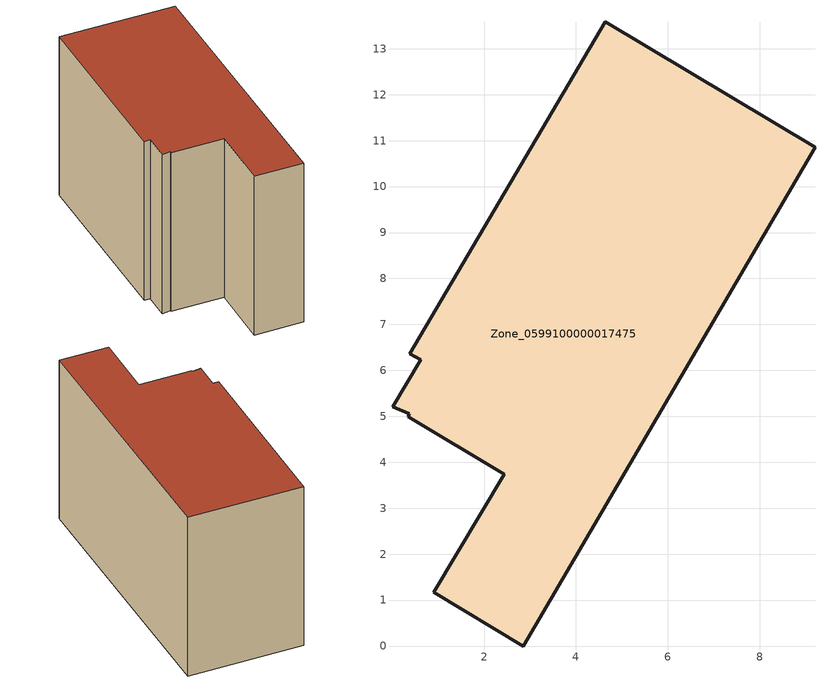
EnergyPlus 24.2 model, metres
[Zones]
Zone_0599100000017475
 floor ground (C_G): 0.62,6.23 0.38,6.36 4.64,13.58 9.2,10.85 2.85,0 0.9,1.17 2.44,3.74 0.35,4.99 0.37,5.05 0.01,5.21 z0
 wall outside (C_F): 0.38,6.36 0.62,6.23 0.01,5.21 0.37,5.05 0.35,4.99 2.44,3.74 0.9,1.17 2.85,0 9.2,10.85 4.64,13.58 0.38,6.36 z0:8.12
 roof outside (C_R): 0.35,4.99 2.44,3.74 0.9,1.17 2.85,0 9.2,10.85 4.64,13.58 0.38,6.36 0.62,6.23 0.01,5.21 0.37,5.05 z8.12
[BUILDING]
Pand.0599100000017475: North Axis=0; Terrain=City; Loads Convergence Tolerance Value=0.04; Temperature Convergence Tolerance Value=0.4; Solar Distribution=FullExterior; Maximum Number of Warmup Days=25; Minimum Number of Warmup Days=1
[Site:Location]
Rotterdam.The.Hague.AP_ZH_NLD Design_Conditions: Latitude=51.96; Longitude=4.45; Time Zone=1; Elevation=-4.5
[SITE:GROUNDTEMPERATURE:BUILDINGSURFACE]
18, 18, 18, 18, 18, 18, 18, 18, 18, 18, 18, 18
[MATERIAL] Thermal Absorptance=0.9; Solar Absorptance=0.7; Visible Absorptance=0.7
Name | Roughness | Thickness | Conductivity | Density | Specific Heat
G.TI.1975-1991 | MediumSmooth | 0.15 | 0.288461 | 540 | 1210
F.TI.1975-1991 | Rough | 0.3 | 0.230769 | 1920 | 840
R.TI.1975-1991 | MediumRough | 0.2 | 0.153846 | 1500 | 1000
[CONSTRUCTION]
C_G: G.TI.1975-1991
C_F: F.TI.1975-1991
C_R: R.TI.1975-1991
[ZONE]
Zone_0599100000017475: Type=1; Multiplier=1; Ceiling Height=Autocalculate; Volume=Autocalculate; Floor Area=autocalculate; Part of Total Floor Area=Yes
[ZONEINFILTRATION:DESIGNFLOWRATE]
Infil_Zone_0599100000017475: Zone or ZoneList or Space or SpaceList=Zone_0599100000017475; Schedule=AlwaysOn; Design Flow Rate Calculation Method=Flow/Area; Flow Rate per Floor Area=0.003; Constant Term Coefficient=1; Temperature Term Coefficient=0; Velocity Term Coefficient=0; Velocity Squared Term Coefficient=0
[HVACTEMPLATE:ZONE:IDEALLOADSAIRSYSTEM]
Zone_0599100000017475: Maximum Heating Supply Air Temperature=50; Minimum Cooling Supply Air Temperature=13; Maximum Heating Supply Air Humidity Ratio=0.0156; Minimum Cooling Supply Air Humidity Ratio=0.0077; Heating Limit=NoLimit; Cooling Limit=NoLimit; Dehumidification Control Type=ConstantSensibleHeatRatio; Cooling Sensible Heat Ratio=0.7; Dehumidification Setpoint=60; Humidification Control Type=None; Humidification Setpoint=30; Outdoor Air Method=None; Outdoor Air Flow Rate per Person=0.00944; Outdoor Air Flow Rate per Zone Floor Area=0; Outdoor Air Flow Rate per Zone=0; Demand Controlled Ventilation Type=None; Outdoor Air Economizer Type=NoEconomizer; Heat Recovery Type=None; Sensible Heat Recovery Effectiveness=0.7; Latent Heat Recovery Effectiveness=0.65
[ZONECONTROL:THERMOSTAT]
ThermostatControl_Zone_0599100000017475: Zone or ZoneList=Zone_0599100000017475; Control Type Schedule=DualSetpointControlType; Control 1=Thermostat_Zone_0599100000017475; Temperature Difference Between Cutout And Setpoint=0
[THERMOSTATSETPOINT:DUALSETPOINT]
Thermostat_Zone_0599100000017475: Heating Setpoint Temperature Schedule=HeatingSetpoint_Zone_0599100000017475; Cooling Setpoint Temperature Schedule=CoolingSetpoint_Zone_0599100000017475
[SCHEDULE:COMPACT]
HeatingSetpoint_Zone_0599100000017475: Through: 12/31, For: AllDays, Until: 24:00, 21
CoolingSetpoint_Zone_0599100000017475: Through: 12/31, For: AllDays, Until: 24:00, 24
DualSetpointControlType: Through: 12/31, For: AllDays, Until: 24:00, 4
AlwaysOn: Through: 12/31, For: AllDays, Until: 24:00, 1
